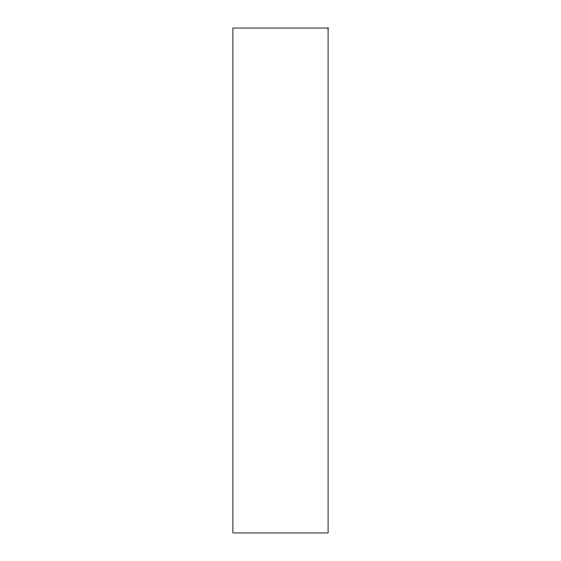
<?xml version="1.0" encoding="UTF-8"?>
<svg xmlns="http://www.w3.org/2000/svg" width="561" height="561" viewBox="0 0 561 561"><rect width="100%" height="100%" fill="white"/><g stroke="black" fill="none" stroke-linecap="round" stroke-linejoin="round"><path stroke-width="0.84" d="M328.101 28.05L232.899 28.05L232.899 532.95L328.101 532.95L328.101 28.05"/></g></svg>
